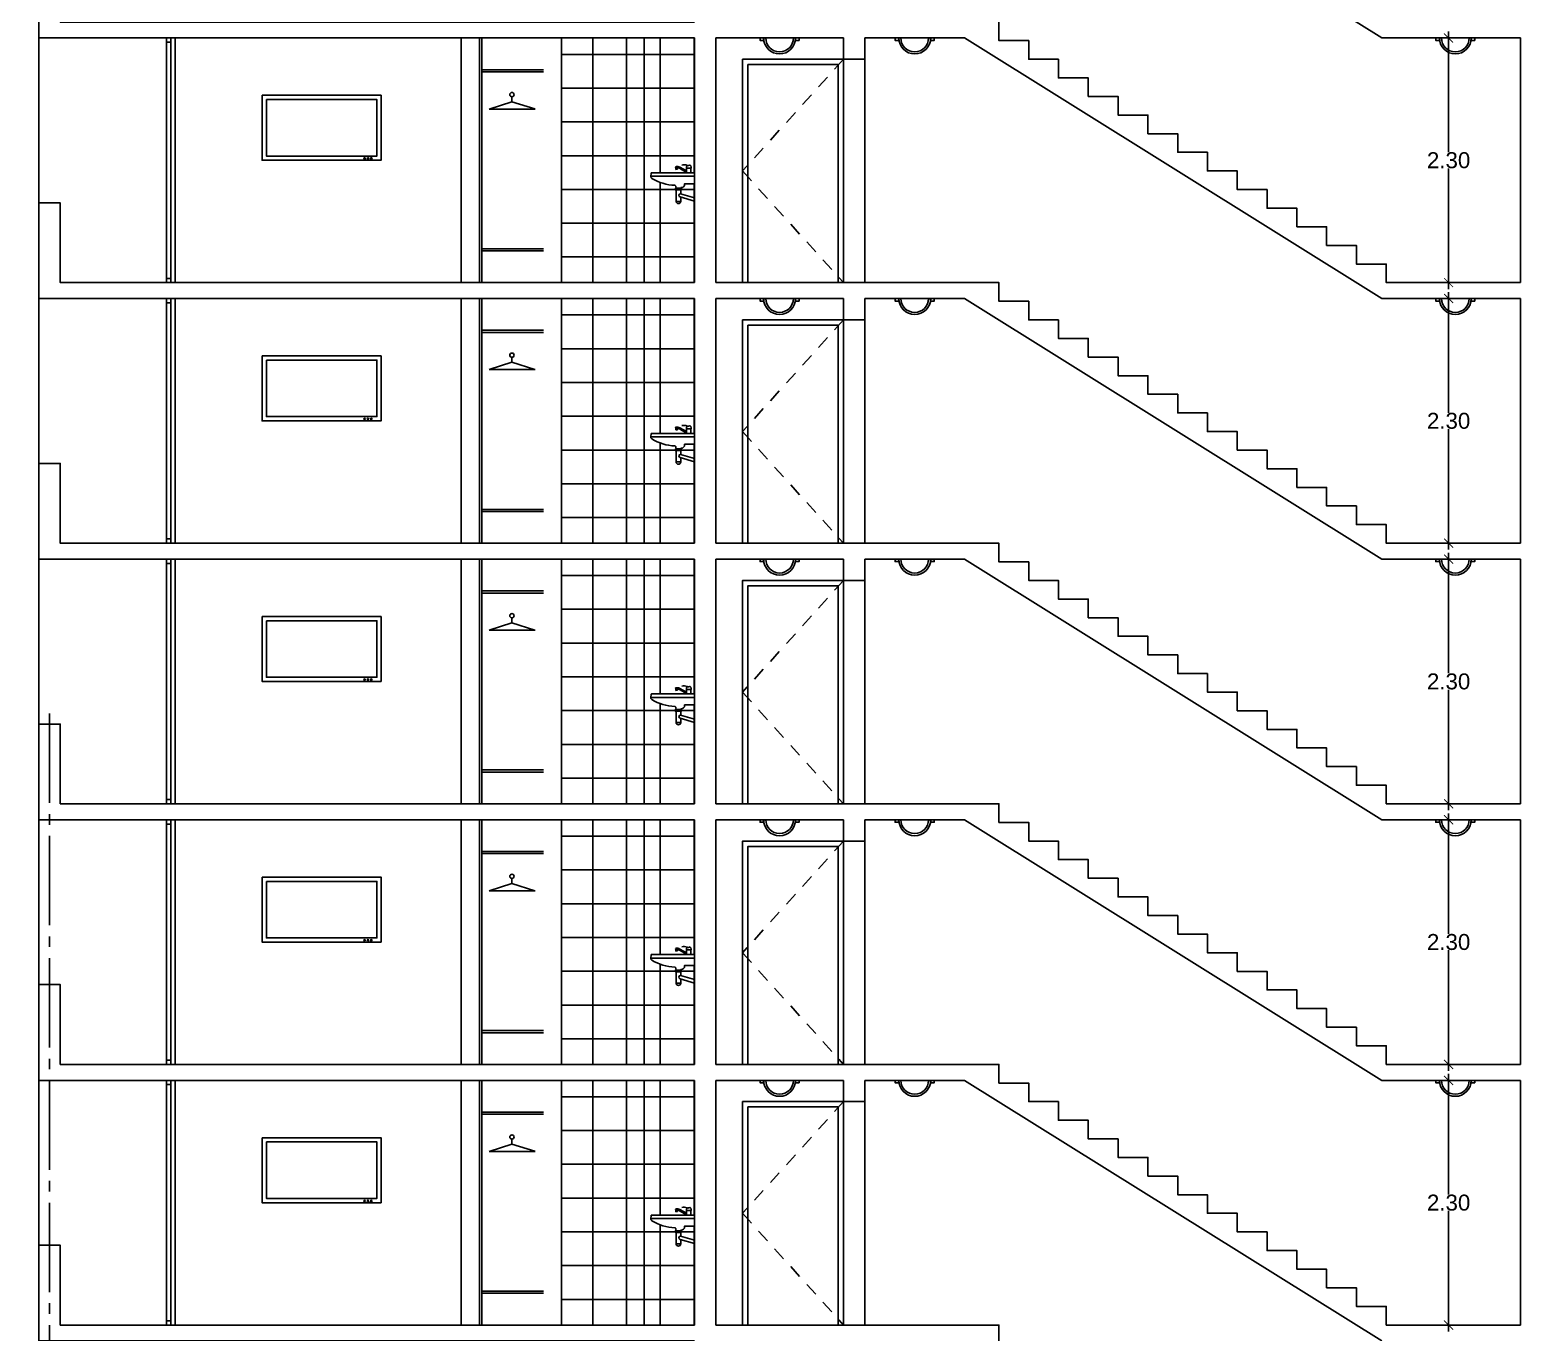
# Model space of a CAD drawing. Header units: millimetres. Extents: x 1217 to 2428, y 234 to 644.
# Drawn here: x 2182.92 to 2197.03, y 411.63 to 423.88 of the extents above; entities that cross this region are included whole.
import ezdxf

# ---------------------------------------------------------------- set-up
doc = ezdxf.new("R2010")
doc.units = ezdxf.units.MM
doc.linetypes.add('ACAD_ISO04W100', pattern=[30, 24, -3, 0, -3])
doc.linetypes.add('HIDDEN2', pattern=[0.1875, 0.125, -0.0625])
doc.layers.get('0').update_dxf_attribs({"lineweight": 5})
for name, color, linetype in [('0.1', 251, 'Continuous'), ('0.2', 2, 'Continuous'), ('EJES', 8, 'Continuous'), ('MURO', 5, 'Continuous')]:
    doc.layers.add(name, color=color, linetype=linetype)
doc.styles.add('INTERARQ', font='arial.ttf')
doc.dimstyles.new('ESCALA_1-50', dxfattribs={"dimtxt": 0.15, "dimasz": 0.06, "dimexe": 0.18, "dimexo": 0.0625, "dimgap": 0, "dimtad": 0, "dimtih": 1, "dimtoh": 1, "dimzin": 0, "dimdsep": 46, "dimtxsty": 'INTERARQ', "dimblk": 'DIMTICK', "dimcen": 0, "dimse1": 1, "dimse2": 1, "dimclrd": 256, "dimclre": 1, "dimclrt": 2, "dimadec": 0, "dimazin": 0, "dimtfac": 4.5, "dimtofl": 0, "dimtmove": 2, "dimatfit": 3, "dimldrblk": 'DIMTICK', "dimfxl": 1, "dimtolj": 1, "dimtzin": 0, "dimarcsym": 0})
pattern_1 = [(0, (-53.02144, 5.49935), (0, 0.3175), []), (90, (-53.02144, 5.49935), (-0.3175, 2e-17), [])]
pattern_2 = [(0, (-53.02144, 3.04935), (0, 0.3175), []), (90, (-53.02144, 3.04935), (-0.3175, 2e-17), [])]
pattern_3 = [(0, (-53.02144, 0.59935), (0, 0.3175), []), (90, (-53.02144, 0.59935), (-0.3175, 2e-17), [])]
pattern_4 = [(0, (-53.02144, -1.85065), (0, 0.3175), []), (90, (-53.02144, -1.85065), (-0.3175, 2e-17), [])]
pattern_5 = [(0, (-53.02144, -4.30065), (0, 0.3175), []), (90, (-53.02144, -4.30065), (-0.3175, 2e-17), [])]

# ---------------------------------------------------------------- blocks, each defined once
blk = doc.blocks.new('DIMTICK')
at = {"color": 1}
for p, q in [((-1, 0), (1, 0)), ((0, 1), (0, -1))]:
    blk.add_line(p, q, dxfattribs=at)
at = {"color": 3, "const_width": 0.141}
blk.add_lwpolyline([(0.71, 0.71), (-0.71, -0.71)], dxfattribs=at)
blk = doc.blocks.new('*D1637')
at = {"layer": '0.1', "lineweight": -2, "ltscale": 3, "transparency": 16777216}
for p, q in [((2196.254, 423.741), (2196.254, 422.728)), ((2196.254, 421.561), (2196.254, 422.574))]:
    blk.add_line(p, q, dxfattribs=at)
at = {"layer": 'DEFPOINTS', "color": 0, "ltscale": 3, "transparency": 16777216}
for p in [(2196.254, 423.801), (2196.667, 423.801, 0), (2196.667, 421.501, 0)]:
    blk.add_point(p, dxfattribs=at)
at = {"layer": '0.1', "lineweight": -2, "ltscale": 3, "transparency": 16777216, "xscale": 0.06, "yscale": 0.06, "zscale": 0.06}
for p, rotation in [((2196.254, 423.801), 90), ((2196.254, 421.501), 270)]:
    blk.add_blockref('DIMTICK', p, dxfattribs=dict(at, rotation=rotation))
at = {"layer": '0.1', "color": 2, "ltscale": 3, "transparency": 16777216, "insert": (2196.254, 422.651), "char_height": 0.15, "attachment_point": 5, "style": 'INTERARQ'}
blk.add_mtext('\\A1;2.30', dxfattribs=at)
blk = doc.blocks.new('*D1638')
at = {"layer": '0.1', "lineweight": -2, "ltscale": 3, "transparency": 16777216}
for p, q in [((2196.254, 421.291), (2196.254, 420.278)), ((2196.254, 419.111), (2196.254, 420.124))]:
    blk.add_line(p, q, dxfattribs=at)
at = {"layer": 'DEFPOINTS', "color": 0, "ltscale": 3, "transparency": 16777216}
for p in [(2196.254, 421.351), (2196.667, 421.351, 0), (2196.667, 419.051, 0)]:
    blk.add_point(p, dxfattribs=at)
at = {"layer": '0.1', "lineweight": -2, "ltscale": 3, "transparency": 16777216, "xscale": 0.06, "yscale": 0.06, "zscale": 0.06}
for p, rotation in [((2196.254, 421.351), 90), ((2196.254, 419.051), 270)]:
    blk.add_blockref('DIMTICK', p, dxfattribs=dict(at, rotation=rotation))
at = {"layer": '0.1', "color": 2, "ltscale": 3, "transparency": 16777216, "insert": (2196.254, 420.201), "char_height": 0.15, "attachment_point": 5, "style": 'INTERARQ'}
blk.add_mtext('\\A1;2.30', dxfattribs=at)
blk = doc.blocks.new('*D1639')
at = {"layer": '0.1', "lineweight": -2, "ltscale": 3, "transparency": 16777216}
for p, q in [((2196.254, 418.841), (2196.254, 417.828)), ((2196.254, 416.661), (2196.254, 417.674))]:
    blk.add_line(p, q, dxfattribs=at)
at = {"layer": 'DEFPOINTS', "color": 0, "ltscale": 3, "transparency": 16777216}
for p in [(2196.254, 418.901), (2196.667, 418.901, 0), (2196.667, 416.601, 0)]:
    blk.add_point(p, dxfattribs=at)
at = {"layer": '0.1', "lineweight": -2, "ltscale": 3, "transparency": 16777216, "xscale": 0.06, "yscale": 0.06, "zscale": 0.06}
for p, rotation in [((2196.254, 418.901), 90), ((2196.254, 416.601), 270)]:
    blk.add_blockref('DIMTICK', p, dxfattribs=dict(at, rotation=rotation))
at = {"layer": '0.1', "color": 2, "ltscale": 3, "transparency": 16777216, "insert": (2196.254, 417.751), "char_height": 0.15, "attachment_point": 5, "style": 'INTERARQ'}
blk.add_mtext('\\A1;2.30', dxfattribs=at)
blk = doc.blocks.new('*D1640')
at = {"layer": '0.1', "lineweight": -2, "ltscale": 3, "transparency": 16777216}
for p, q in [((2196.254, 416.391), (2196.254, 415.378)), ((2196.254, 414.211), (2196.254, 415.224))]:
    blk.add_line(p, q, dxfattribs=at)
at = {"layer": 'DEFPOINTS', "color": 0, "ltscale": 3, "transparency": 16777216}
for p in [(2196.254, 416.451), (2196.667, 416.451, 0), (2196.667, 414.151, 0)]:
    blk.add_point(p, dxfattribs=at)
at = {"layer": '0.1', "lineweight": -2, "ltscale": 3, "transparency": 16777216, "xscale": 0.06, "yscale": 0.06, "zscale": 0.06}
for p, rotation in [((2196.254, 416.451), 90), ((2196.254, 414.151), 270)]:
    blk.add_blockref('DIMTICK', p, dxfattribs=dict(at, rotation=rotation))
at = {"layer": '0.1', "color": 2, "ltscale": 3, "transparency": 16777216, "insert": (2196.254, 415.301), "char_height": 0.15, "attachment_point": 5, "style": 'INTERARQ'}
blk.add_mtext('\\A1;2.30', dxfattribs=at)
blk = doc.blocks.new('*D1641')
at = {"layer": '0.1', "lineweight": -2, "ltscale": 3, "transparency": 16777216}
for p, q in [((2196.254, 413.941), (2196.254, 412.928)), ((2196.254, 411.761), (2196.254, 412.774))]:
    blk.add_line(p, q, dxfattribs=at)
at = {"layer": 'DEFPOINTS', "color": 0, "ltscale": 3, "transparency": 16777216}
for p in [(2196.254, 414.001), (2196.667, 414.001, 0), (2196.667, 411.701, 0)]:
    blk.add_point(p, dxfattribs=at)
at = {"layer": '0.1', "lineweight": -2, "ltscale": 3, "transparency": 16777216, "xscale": 0.06, "yscale": 0.06, "zscale": 0.06}
for p, rotation in [((2196.254, 414.001), 90), ((2196.254, 411.701), 270)]:
    blk.add_blockref('DIMTICK', p, dxfattribs=dict(at, rotation=rotation))
at = {"layer": '0.1', "color": 2, "ltscale": 3, "transparency": 16777216, "insert": (2196.254, 412.851), "char_height": 0.15, "attachment_point": 5, "style": 'INTERARQ'}
blk.add_mtext('\\A1;2.30', dxfattribs=at)
blk = doc.blocks.new('*D1711')
at = {"layer": '0.1', "lineweight": -2, "ltscale": 3, "transparency": 16777216}
for start, end in [(42.2771, 78.6565), (1.3435, 37.7964)]:
    blk.add_arc((2173.785, 387.071), 2.559, start, end, dxfattribs=at)
at = {"layer": 'DEFPOINTS', "color": 0, "ltscale": 3, "transparency": 16777216}
for p in [(2182.84, 438.421, 0), (2176.072, 388.219), (2173.803, 387.171, 0), (2173.989, 387.071, 0), (2183.007, 387.071, 0)]:
    blk.add_point(p, dxfattribs=at)
at = {"layer": '0.1', "lineweight": -2, "ltscale": 3, "transparency": 16777216, "xscale": 0.06, "yscale": 0.06, "zscale": 0.06}
for p, rotation in [((2174.229, 389.591), 169.3282528199433), ((2176.344, 387.071), 270.6717471800563)]:
    blk.add_blockref('DIMTICK', p, dxfattribs=dict(at, rotation=rotation))
at = {"layer": '0.1', "color": 2, "ltscale": 3, "transparency": 16777216, "insert": (2175.745, 388.716), "char_height": 0.15, "attachment_point": 5, "style": 'INTERARQ'}
blk.add_mtext('\\A1;80°', dxfattribs=at)
blk = doc.blocks.new('*D1712')
at = {"layer": '0.1', "lineweight": -2, "ltscale": 3, "transparency": 16777216}
for start, end in [(101.3456, 137.7192), (142.207, 178.6544)]:
    blk.add_arc((2205.617, 387.071), 2.555, start, end, dxfattribs=at)
at = {"layer": 'DEFPOINTS', "color": 0, "ltscale": 3, "transparency": 16777216}
for p in [(2196.562, 438.421, 0), (2204.091, 389.12), (2197.128, 387.071, 0), (2205.387, 387.071, 0), (2205.599, 387.171, 0)]:
    blk.add_point(p, dxfattribs=at)
at = {"layer": '0.1', "lineweight": -2, "ltscale": 3, "transparency": 16777216, "xscale": 0.06, "yscale": 0.06, "zscale": 0.06}
for p, rotation in [((2205.173, 389.587), 10.67281767583628), ((2203.062, 387.071), 269.3271823241639)]:
    blk.add_blockref('DIMTICK', p, dxfattribs=dict(at, rotation=rotation))
at = {"layer": '0.1', "color": 2, "ltscale": 3, "transparency": 16777216, "insert": (2203.66, 388.713), "char_height": 0.15, "attachment_point": 5, "style": 'INTERARQ'}
blk.add_mtext('\\A1;80°', dxfattribs=at)

msp = doc.modelspace()

# ---------------------------------------------------------------- hatches: boundary and pattern name
at = {"layer": '0.1', "ltscale": 3}
h = msp.add_hatch(dxfattribs=at)
h.set_pattern_fill('NET', color=256, scale=0.1)
h.set_pattern_definition(pattern_1)
h.paths.add_polyline_path([(2188.694, 423.801), (2187.918, 423.801), (2187.918, 421.501), (2188.694, 421.501)])
h = msp.add_hatch(dxfattribs=at)
h.set_pattern_fill('NET', color=256, scale=0.1)
h.set_pattern_definition(pattern_2)
h.paths.add_polyline_path([(2188.694, 421.351), (2187.918, 421.351), (2187.918, 419.051), (2188.694, 419.051)])
h = msp.add_hatch(dxfattribs=at)
h.set_pattern_fill('NET', color=256, scale=0.1)
h.set_pattern_definition(pattern_3)
h.paths.add_polyline_path([(2188.694, 418.901), (2187.918, 418.901), (2187.918, 416.601), (2188.694, 416.601)])
h = msp.add_hatch(dxfattribs=at)
h.set_pattern_fill('NET', color=256, scale=0.1)
h.set_pattern_definition(pattern_4)
h.paths.add_polyline_path([(2188.694, 416.451), (2187.918, 416.451), (2187.918, 414.151), (2188.694, 414.151)])
h = msp.add_hatch(dxfattribs=at)
h.set_pattern_fill('NET', color=256, scale=0.1)
h.set_pattern_definition(pattern_5)
h.paths.add_polyline_path([(2188.694, 414.001), (2187.918, 414.001), (2187.918, 411.701), (2188.694, 411.701)])
at = {"layer": '0.2', "ltscale": 3}
h = msp.add_hatch(dxfattribs=at)
h.set_pattern_fill('NET', color=256, scale=0.1)
h.set_pattern_definition(pattern_1)
h.paths.add_polyline_path([(2189.167, 423.801), (2188.694, 423.801), (2188.694, 421.501), (2189.167, 421.501)])
h.paths.add_polyline_path([(2188.988, 422.591, -0.193269), (2189.03, 422.586), (2189.093, 422.551), (2189.093, 422.577, -0.236091), (2189.098, 422.602, 0.330775), (2189.124, 422.608, -0.240245), (2189.135, 422.586), (2189.135, 422.577), (2189.132, 422.577), (2189.093, 422.577), (2189.093, 422.537), (2189.025, 422.576, 0.105165), (2189.006, 422.581), (2189.008, 422.568), (2188.993, 422.566), (2188.991, 422.58)], flags=16)
h.paths.add_polyline_path([(2189.038, 422.265, -1), (2188.995, 422.265), (2188.995, 422.265), (2188.995, 422.265)], flags=16)
edge = h.paths.add_edge_path()
edge.add_line((2189.167, 422.534), (2188.764, 422.534))
edge.add_arc((2188.764, 422.529), 0.00539, 90, 228.0655)
edge.add_line((2188.761, 422.525), (2188.757, 422.506))
edge.add_arc((2188.781, 422.501), 0.0245, 168.321, 238.6625)
edge.add_arc((2189, 422.861), 0.445, 238.6625, 267.7517)
edge.add_arc((2188.982, 422.406), 0.00979, -7.2582, 87.7517, ccw=False)
edge.add_line((2188.991, 422.405), (2188.995, 422.388))
edge.add_line((2188.995, 422.388), (2189.038, 422.388))
edge.add_line((2189.038, 422.388), (2189.04, 422.394))
edge.add_line((2189.04, 422.394), (2189.043, 422.394))
edge.add_arc((2189.043, 422.425), 0.0314, 270.0104, 360.0104)
edge.add_line((2189.075, 422.425), (2189.075, 422.429))
edge.add_line((2189.075, 422.429), (2189.075, 422.431))
edge.add_line((2189.075, 422.431), (2189.167, 422.431))
edge.add_line((2189.167, 422.431), (2189.167, 422.534))
edge = h.paths.add_edge_path()
edge.add_line((2189.038, 422.388), (2189.043, 422.388))
edge.add_line((2189.043, 422.388), (2189.043, 422.372))
edge.add_line((2189.043, 422.372), (2188.988, 422.372))
edge.add_line((2188.988, 422.372), (2188.988, 422.388))
edge.add_line((2188.988, 422.388), (2188.995, 422.388))
edge.add_line((2189.167, 422.298), (2189.036, 422.336))
edge.add_arc((2189.034, 422.321), 0.015, 85.2084, 260.9654)
edge.add_line((2189.032, 422.306), (2189.167, 422.266))
h = msp.add_hatch(dxfattribs=at)
h.set_pattern_fill('NET', color=256, scale=0.1)
h.set_pattern_definition(pattern_2)
h.paths.add_polyline_path([(2189.167, 421.351), (2188.694, 421.351), (2188.694, 419.051), (2189.167, 419.051)])
h.paths.add_polyline_path([(2188.988, 420.141, -0.193269), (2189.03, 420.136), (2189.093, 420.101), (2189.093, 420.127, -0.236091), (2189.098, 420.152, 0.330775), (2189.124, 420.158, -0.240245), (2189.135, 420.136), (2189.135, 420.127), (2189.132, 420.127), (2189.093, 420.127), (2189.093, 420.087), (2189.025, 420.126, 0.105165), (2189.006, 420.131), (2189.008, 420.118), (2188.993, 420.116), (2188.991, 420.13)], flags=16)
h.paths.add_polyline_path([(2189.038, 419.815, -1), (2188.995, 419.815), (2188.995, 419.815), (2188.995, 419.815)], flags=16)
edge = h.paths.add_edge_path()
edge.add_line((2189.167, 420.084), (2188.764, 420.084))
edge.add_arc((2188.764, 420.079), 0.00539, 90, 228.0655)
edge.add_line((2188.761, 420.075), (2188.757, 420.056))
edge.add_arc((2188.781, 420.051), 0.0245, 168.321, 238.6625)
edge.add_arc((2189, 420.411), 0.445, 238.6625, 267.7517)
edge.add_arc((2188.982, 419.956), 0.00979, -7.2582, 87.7517, ccw=False)
edge.add_line((2188.991, 419.955), (2188.995, 419.938))
edge.add_line((2188.995, 419.938), (2189.038, 419.938))
edge.add_line((2189.038, 419.938), (2189.04, 419.944))
edge.add_line((2189.04, 419.944), (2189.043, 419.944))
edge.add_arc((2189.043, 419.975), 0.0314, 270.0104, 360.0104)
edge.add_line((2189.075, 419.975), (2189.075, 419.979))
edge.add_line((2189.075, 419.979), (2189.075, 419.981))
edge.add_line((2189.075, 419.981), (2189.167, 419.981))
edge.add_line((2189.167, 419.981), (2189.167, 420.084))
edge = h.paths.add_edge_path()
edge.add_line((2189.038, 419.938), (2189.043, 419.938))
edge.add_line((2189.043, 419.938), (2189.043, 419.922))
edge.add_line((2189.043, 419.922), (2188.988, 419.922))
edge.add_line((2188.988, 419.922), (2188.988, 419.938))
edge.add_line((2188.988, 419.938), (2188.995, 419.938))
edge.add_line((2189.167, 419.848), (2189.036, 419.886))
edge.add_arc((2189.034, 419.871), 0.015, 85.2084, 260.9654)
edge.add_line((2189.032, 419.856), (2189.167, 419.816))
h = msp.add_hatch(dxfattribs=at)
h.set_pattern_fill('NET', color=256, scale=0.1)
h.set_pattern_definition(pattern_3)
h.paths.add_polyline_path([(2189.167, 418.901), (2188.694, 418.901), (2188.694, 416.601), (2189.167, 416.601)])
h.paths.add_polyline_path([(2188.988, 417.691, -0.193269), (2189.03, 417.686), (2189.093, 417.651), (2189.093, 417.677, -0.236091), (2189.098, 417.702, 0.330775), (2189.124, 417.708, -0.240245), (2189.135, 417.686), (2189.135, 417.677), (2189.132, 417.677), (2189.093, 417.677), (2189.093, 417.637), (2189.025, 417.676, 0.105165), (2189.006, 417.681), (2189.008, 417.668), (2188.993, 417.666), (2188.991, 417.68)], flags=16)
h.paths.add_polyline_path([(2189.038, 417.365, -1), (2188.995, 417.365), (2188.995, 417.365), (2188.995, 417.365)], flags=16)
edge = h.paths.add_edge_path()
edge.add_line((2189.167, 417.634), (2188.764, 417.634))
edge.add_arc((2188.764, 417.629), 0.00539, 90, 228.0655)
edge.add_line((2188.761, 417.625), (2188.757, 417.606))
edge.add_arc((2188.781, 417.601), 0.0245, 168.321, 238.6625)
edge.add_arc((2189, 417.961), 0.445, 238.6625, 267.7517)
edge.add_arc((2188.982, 417.506), 0.00979, -7.2582, 87.7517, ccw=False)
edge.add_line((2188.991, 417.505), (2188.995, 417.488))
edge.add_line((2188.995, 417.488), (2189.038, 417.488))
edge.add_line((2189.038, 417.488), (2189.04, 417.494))
edge.add_line((2189.04, 417.494), (2189.043, 417.494))
edge.add_arc((2189.043, 417.525), 0.0314, 270.0104, 360.0104)
edge.add_line((2189.075, 417.525), (2189.075, 417.529))
edge.add_line((2189.075, 417.529), (2189.075, 417.531))
edge.add_line((2189.075, 417.531), (2189.167, 417.531))
edge.add_line((2189.167, 417.531), (2189.167, 417.634))
edge = h.paths.add_edge_path()
edge.add_line((2189.038, 417.488), (2189.043, 417.488))
edge.add_line((2189.043, 417.488), (2189.043, 417.472))
edge.add_line((2189.043, 417.472), (2188.988, 417.472))
edge.add_line((2188.988, 417.472), (2188.988, 417.488))
edge.add_line((2188.988, 417.488), (2188.995, 417.488))
edge.add_line((2189.167, 417.398), (2189.036, 417.436))
edge.add_arc((2189.034, 417.421), 0.015, 85.2084, 260.9654)
edge.add_line((2189.032, 417.406), (2189.167, 417.366))
h = msp.add_hatch(dxfattribs=at)
h.set_pattern_fill('NET', color=256, scale=0.1)
h.set_pattern_definition(pattern_4)
h.paths.add_polyline_path([(2189.167, 416.451), (2188.694, 416.451), (2188.694, 414.151), (2189.167, 414.151)])
h.paths.add_polyline_path([(2188.988, 415.241, -0.193269), (2189.03, 415.236), (2189.093, 415.201), (2189.093, 415.227, -0.236091), (2189.098, 415.252, 0.330775), (2189.124, 415.258, -0.240245), (2189.135, 415.236), (2189.135, 415.227), (2189.132, 415.227), (2189.093, 415.227), (2189.093, 415.187), (2189.025, 415.226, 0.105165), (2189.006, 415.231), (2189.008, 415.218), (2188.993, 415.216), (2188.991, 415.23)], flags=16)
h.paths.add_polyline_path([(2189.038, 414.915, -1), (2188.995, 414.915), (2188.995, 414.915), (2188.995, 414.915)], flags=16)
edge = h.paths.add_edge_path()
edge.add_line((2189.167, 415.184), (2188.764, 415.184))
edge.add_arc((2188.764, 415.179), 0.00539, 90, 228.0655)
edge.add_line((2188.761, 415.175), (2188.757, 415.156))
edge.add_arc((2188.781, 415.151), 0.0245, 168.321, 238.6625)
edge.add_arc((2189, 415.511), 0.445, 238.6625, 267.7517)
edge.add_arc((2188.982, 415.056), 0.00979, -7.2582, 87.7517, ccw=False)
edge.add_line((2188.991, 415.055), (2188.995, 415.038))
edge.add_line((2188.995, 415.038), (2189.038, 415.038))
edge.add_line((2189.038, 415.038), (2189.04, 415.044))
edge.add_line((2189.04, 415.044), (2189.043, 415.044))
edge.add_arc((2189.043, 415.075), 0.0314, 270.0104, 360.0104)
edge.add_line((2189.075, 415.075), (2189.075, 415.079))
edge.add_line((2189.075, 415.079), (2189.075, 415.081))
edge.add_line((2189.075, 415.081), (2189.167, 415.081))
edge.add_line((2189.167, 415.081), (2189.167, 415.184))
edge = h.paths.add_edge_path()
edge.add_line((2189.038, 415.038), (2189.043, 415.038))
edge.add_line((2189.043, 415.038), (2189.043, 415.022))
edge.add_line((2189.043, 415.022), (2188.988, 415.022))
edge.add_line((2188.988, 415.022), (2188.988, 415.038))
edge.add_line((2188.988, 415.038), (2188.995, 415.038))
edge.add_line((2189.167, 414.948), (2189.036, 414.986))
edge.add_arc((2189.034, 414.971), 0.015, 85.2084, 260.9654)
edge.add_line((2189.032, 414.956), (2189.167, 414.916))
h = msp.add_hatch(dxfattribs=at)
h.set_pattern_fill('NET', color=256, scale=0.1)
h.set_pattern_definition(pattern_5)
h.paths.add_polyline_path([(2189.167, 414.001), (2188.694, 414.001), (2188.694, 411.701), (2189.167, 411.701)])
h.paths.add_polyline_path([(2188.988, 412.791, -0.193269), (2189.03, 412.786), (2189.093, 412.751), (2189.093, 412.777, -0.236091), (2189.098, 412.802, 0.330775), (2189.124, 412.808, -0.240245), (2189.135, 412.786), (2189.135, 412.777), (2189.132, 412.777), (2189.093, 412.777), (2189.093, 412.737), (2189.025, 412.776, 0.105165), (2189.006, 412.781), (2189.008, 412.768), (2188.993, 412.766), (2188.991, 412.78)], flags=16)
h.paths.add_polyline_path([(2189.038, 412.465, -1), (2188.995, 412.465), (2188.995, 412.465), (2188.995, 412.465)], flags=16)
edge = h.paths.add_edge_path()
edge.add_line((2189.167, 412.734), (2188.764, 412.734))
edge.add_arc((2188.764, 412.729), 0.00539, 90, 228.0655)
edge.add_line((2188.761, 412.725), (2188.757, 412.706))
edge.add_arc((2188.781, 412.701), 0.0245, 168.321, 238.6625)
edge.add_arc((2189, 413.061), 0.445, 238.6625, 267.7517)
edge.add_arc((2188.982, 412.606), 0.00979, -7.2582, 87.7517, ccw=False)
edge.add_line((2188.991, 412.605), (2188.995, 412.588))
edge.add_line((2188.995, 412.588), (2189.038, 412.588))
edge.add_line((2189.038, 412.588), (2189.04, 412.594))
edge.add_line((2189.04, 412.594), (2189.043, 412.594))
edge.add_arc((2189.043, 412.625), 0.0314, 270.0104, 360.0104)
edge.add_line((2189.075, 412.625), (2189.075, 412.629))
edge.add_line((2189.075, 412.629), (2189.075, 412.631))
edge.add_line((2189.075, 412.631), (2189.167, 412.631))
edge.add_line((2189.167, 412.631), (2189.167, 412.734))
edge = h.paths.add_edge_path()
edge.add_line((2189.038, 412.588), (2189.043, 412.588))
edge.add_line((2189.043, 412.588), (2189.043, 412.572))
edge.add_line((2189.043, 412.572), (2188.988, 412.572))
edge.add_line((2188.988, 412.572), (2188.988, 412.588))
edge.add_line((2188.988, 412.588), (2188.995, 412.588))
edge.add_line((2189.167, 412.498), (2189.036, 412.536))
edge.add_arc((2189.034, 412.521), 0.015, 85.2084, 260.9654)
edge.add_line((2189.032, 412.506), (2189.167, 412.466))

# ---------------------------------------------------------------- linework, layer by layer
at = {"layer": '0.1'}
for p, q in [((2187.452, 423.202, 0), (2187.452, 423.249, 0)), ((2187.67, 423.133, 0), (2187.238, 423.133, 0)), ((2187.452, 420.752, 0), (2187.452, 420.799, 0)), ((2187.67, 420.683, 0), (2187.238, 420.683, 0)), ((2187.452, 418.302, 0), (2187.452, 418.349, 0)), ((2187.67, 418.233, 0), (2187.238, 418.233, 0)), ((2187.452, 415.852, 0), (2187.452, 415.899, 0)), ((2187.67, 415.783, 0), (2187.238, 415.783, 0)), ((2187.452, 413.402, 0), (2187.452, 413.449, 0)), ((2187.67, 413.333, 0), (2187.238, 413.333, 0))]:
    msp.add_line(p, q, dxfattribs=at)
at = {"layer": '0.1', "ltscale": 3, "elevation": 0}
for points in [[(2183.007, 434.501), (2183.007, 382.151)], [(2184.207, 423.801), (2184.207, 421.501)], [(2184.247, 423.801), (2184.247, 421.501)], [(2184.287, 423.801), (2184.287, 421.501)], [(2187.148, 423.801), (2187.148, 421.501)], [(2187.168, 423.801), (2187.168, 421.501)], [(2189.619, 421.501), (2189.619, 423.601), (2190.568, 423.601), (2190.568, 421.501)], [(2190.768, 423.601), (2190.768, 421.501)], [(2189.669, 421.501), (2189.669, 423.551), (2190.518, 423.551), (2190.518, 421.501)], [(2184.207, 421.351), (2184.207, 419.051)], [(2184.247, 421.351), (2184.247, 419.051)], [(2184.287, 421.351), (2184.287, 419.051)], [(2187.148, 421.351), (2187.148, 419.051)], [(2187.168, 421.351), (2187.168, 419.051)], [(2189.619, 419.051), (2189.619, 421.151), (2190.568, 421.151), (2190.568, 419.051)], [(2189.669, 419.051), (2189.669, 421.101), (2190.518, 421.101), (2190.518, 419.051)], [(2190.768, 421.151), (2190.768, 419.051)], [(2184.207, 418.901), (2184.207, 416.601)], [(2184.247, 418.901), (2184.247, 416.601)], [(2184.287, 418.901), (2184.287, 416.601)], [(2187.148, 418.901), (2187.148, 416.601)], [(2187.168, 418.901), (2187.168, 416.601)], [(2189.619, 416.601), (2189.619, 418.701), (2190.568, 418.701), (2190.568, 416.601)], [(2189.669, 416.601), (2189.669, 418.651), (2190.518, 418.651), (2190.518, 416.601)], [(2190.768, 418.701), (2190.768, 416.601)], [(2184.207, 416.451), (2184.207, 414.151)], [(2184.247, 416.451), (2184.247, 414.151)], [(2184.287, 416.451), (2184.287, 414.151)], [(2187.148, 416.451), (2187.148, 414.151)], [(2187.168, 416.451), (2187.168, 414.151)], [(2189.619, 414.151), (2189.619, 416.251), (2190.568, 416.251), (2190.568, 414.151)], [(2190.768, 416.251), (2190.768, 414.151)], [(2189.669, 414.151), (2189.669, 416.201), (2190.518, 416.201), (2190.518, 414.151)], [(2184.207, 414.001), (2184.207, 411.701)], [(2184.247, 414.001), (2184.247, 411.701)], [(2184.287, 414.001), (2184.287, 411.701)], [(2187.148, 414.001), (2187.148, 411.701)], [(2187.168, 414.001), (2187.168, 411.701)], [(2189.619, 411.701), (2189.619, 413.801), (2190.568, 413.801), (2190.568, 411.701)], [(2189.669, 411.701), (2189.669, 413.751), (2190.518, 413.751), (2190.518, 411.701)], [(2190.768, 413.801), (2190.768, 411.701)]]:
    msp.add_lwpolyline(points, dxfattribs=at)
at = {"layer": '0.1', "linetype": 'ByBlock', "elevation": 0}
for points in [[(2189.818, 423.801), (2189.784, 423.801), (2189.784, 423.778), (2189.818, 423.778)], [(2190.151, 423.801), (2190.117, 423.801), (2190.117, 423.778), (2190.151, 423.778)], [(2191.087, 423.801), (2191.053, 423.801), (2191.053, 423.778), (2191.087, 423.778)], [(2191.42, 423.801), (2191.386, 423.801), (2191.386, 423.778), (2191.42, 423.778)], [(2196.167, 423.801), (2196.133, 423.801), (2196.133, 423.778), (2196.167, 423.778)], [(2196.5, 423.801), (2196.466, 423.801), (2196.466, 423.778), (2196.5, 423.778)], [(2189.818, 421.351), (2189.784, 421.351), (2189.784, 421.328), (2189.818, 421.328)], [(2190.151, 421.351), (2190.117, 421.351), (2190.117, 421.328), (2190.151, 421.328)], [(2191.087, 421.351), (2191.053, 421.351), (2191.053, 421.328), (2191.087, 421.328)], [(2191.42, 421.351), (2191.386, 421.351), (2191.386, 421.328), (2191.42, 421.328)], [(2196.167, 421.351), (2196.133, 421.351), (2196.133, 421.328), (2196.167, 421.328)], [(2196.5, 421.351), (2196.466, 421.351), (2196.466, 421.328), (2196.5, 421.328)], [(2189.818, 418.901), (2189.784, 418.901), (2189.784, 418.878), (2189.818, 418.878)], [(2190.151, 418.901), (2190.117, 418.901), (2190.117, 418.878), (2190.151, 418.878)], [(2191.087, 418.901), (2191.053, 418.901), (2191.053, 418.878), (2191.087, 418.878)], [(2191.42, 418.901), (2191.386, 418.901), (2191.386, 418.878), (2191.42, 418.878)], [(2196.167, 418.901), (2196.133, 418.901), (2196.133, 418.878), (2196.167, 418.878)], [(2196.5, 418.901), (2196.466, 418.901), (2196.466, 418.878), (2196.5, 418.878)], [(2189.818, 416.451), (2189.784, 416.451), (2189.784, 416.428), (2189.818, 416.428)], [(2190.151, 416.451), (2190.117, 416.451), (2190.117, 416.428), (2190.151, 416.428)], [(2191.087, 416.451), (2191.053, 416.451), (2191.053, 416.428), (2191.087, 416.428)], [(2191.42, 416.451), (2191.386, 416.451), (2191.386, 416.428), (2191.42, 416.428)], [(2196.167, 416.451), (2196.133, 416.451), (2196.133, 416.428), (2196.167, 416.428)], [(2196.5, 416.451), (2196.466, 416.451), (2196.466, 416.428), (2196.5, 416.428)], [(2189.818, 414.001), (2189.784, 414.001), (2189.784, 413.978), (2189.818, 413.978)], [(2190.151, 414.001), (2190.117, 414.001), (2190.117, 413.978), (2190.151, 413.978)], [(2191.087, 414.001), (2191.053, 414.001), (2191.053, 413.978), (2191.087, 413.978)], [(2191.42, 414.001), (2191.386, 414.001), (2191.386, 413.978), (2191.42, 413.978)], [(2196.167, 414.001), (2196.133, 414.001), (2196.133, 413.978), (2196.167, 413.978)], [(2196.5, 414.001), (2196.466, 414.001), (2196.466, 413.978), (2196.5, 413.978)]]:
    msp.add_lwpolyline(points, close=True, dxfattribs=at)
at = {"layer": '0.1', "linetype": 'HIDDEN2', "elevation": 0}
for points in [[(2195.991, 423.801), (2196.928, 423.801)], [(2190.568, 423.601), (2189.619, 422.551), (2190.568, 421.501)], [(2195.991, 421.351), (2196.928, 421.351)], [(2190.568, 421.151), (2189.619, 420.101), (2190.568, 419.051)], [(2195.991, 418.901), (2196.928, 418.901)], [(2190.568, 418.701), (2189.619, 417.651), (2190.568, 416.601)], [(2195.991, 416.451), (2196.928, 416.451)], [(2190.568, 416.251), (2189.619, 415.201), (2190.568, 414.151)], [(2195.991, 414.001), (2196.928, 414.001)], [(2190.568, 413.801), (2189.619, 412.751), (2190.568, 411.701)]]:
    msp.add_lwpolyline(points, dxfattribs=at)
at = {"layer": '0.1', "elevation": 0}
for points in [[(2187.168, 423.503), (2187.748, 423.503)], [(2187.168, 423.483), (2187.748, 423.483)], [(2187.238, 423.133), (2187.452, 423.202)], [(2187.452, 423.202), (2187.666, 423.134)], [(2187.168, 421.819), (2187.748, 421.819)], [(2187.168, 421.799), (2187.748, 421.799)], [(2187.168, 421.053), (2187.748, 421.053)], [(2187.168, 421.033), (2187.748, 421.033)], [(2187.238, 420.683), (2187.452, 420.752)], [(2187.452, 420.752), (2187.666, 420.684)], [(2187.168, 419.369), (2187.748, 419.369)], [(2187.168, 419.349), (2187.748, 419.349)], [(2187.168, 418.603), (2187.748, 418.603)], [(2187.168, 418.583), (2187.748, 418.583)], [(2187.238, 418.233), (2187.452, 418.302)], [(2187.452, 418.302), (2187.666, 418.234)], [(2187.168, 416.919), (2187.748, 416.919)], [(2187.168, 416.899), (2187.748, 416.899)], [(2187.168, 416.153), (2187.748, 416.153)], [(2187.168, 416.133), (2187.748, 416.133)], [(2187.238, 415.783), (2187.452, 415.852)], [(2187.452, 415.852), (2187.666, 415.784)], [(2187.168, 414.469), (2187.748, 414.469)], [(2187.168, 414.449), (2187.748, 414.449)], [(2187.168, 413.703), (2187.748, 413.703)], [(2187.168, 413.683), (2187.748, 413.683)], [(2187.238, 413.333), (2187.452, 413.402)], [(2187.452, 413.402), (2187.666, 413.334)], [(2187.168, 412.019), (2187.748, 412.019)], [(2187.168, 411.999), (2187.748, 411.999)]]:
    msp.add_lwpolyline(points, dxfattribs=at)
for points in [[(2185.104, 423.262), (2186.223, 423.262), (2186.223, 422.651), (2185.104, 422.651)], [(2185.144, 423.222), (2186.183, 423.222), (2186.183, 422.691), (2185.144, 422.691)], [(2185.104, 420.812), (2186.223, 420.812), (2186.223, 420.201), (2185.104, 420.201)], [(2185.144, 420.772), (2186.183, 420.772), (2186.183, 420.241), (2185.144, 420.241)], [(2185.104, 418.362), (2186.223, 418.362), (2186.223, 417.751), (2185.104, 417.751)], [(2185.144, 418.322), (2186.183, 418.322), (2186.183, 417.791), (2185.144, 417.791)], [(2185.104, 415.912), (2186.223, 415.912), (2186.223, 415.301), (2185.104, 415.301)], [(2185.144, 415.872), (2186.183, 415.872), (2186.183, 415.341), (2185.144, 415.341)], [(2185.104, 413.462), (2186.223, 413.462), (2186.223, 412.851), (2185.104, 412.851)], [(2185.144, 413.422), (2186.183, 413.422), (2186.183, 412.891), (2185.144, 412.891)]]:
    msp.add_lwpolyline(points, close=True, dxfattribs=at)
at = {"layer": '0.1'}
for centre in [(2187.452, 423.269, 0), (2187.452, 420.819, 0), (2187.452, 418.369, 0), (2187.452, 415.919, 0), (2187.452, 413.469, 0)]:
    msp.add_circle(centre, 0.02, dxfattribs=at)
at = {"layer": '0.1', "ltscale": 3}
for centre in [(2186.067, 422.668, 0), (2186.1, 422.668, 0), (2186.13, 422.668, 0), (2186.067, 420.218, 0), (2186.1, 420.218, 0), (2186.13, 420.218, 0), (2186.067, 417.768, 0), (2186.1, 417.768, 0), (2186.13, 417.768, 0), (2186.067, 415.318, 0), (2186.1, 415.318, 0), (2186.13, 415.318, 0), (2186.067, 412.868, 0), (2186.1, 412.868, 0), (2186.13, 412.868, 0)]:
    msp.add_circle(centre, 0.00716, dxfattribs=at)
at = {"layer": '0.1', "linetype": 'ByBlock'}
for centre, radius in [((2189.967, 423.801, 0), 0.15), ((2189.967, 423.801, 0), 0.13), ((2191.237, 423.801, 0), 0.15), ((2191.237, 423.801, 0), 0.13), ((2196.317, 423.801, 0), 0.15), ((2196.317, 423.801, 0), 0.13), ((2189.967, 421.351, 0), 0.15), ((2189.967, 421.351, 0), 0.13), ((2191.237, 421.351, 0), 0.15), ((2191.237, 421.351, 0), 0.13), ((2196.317, 421.351, 0), 0.15), ((2196.317, 421.351, 0), 0.13), ((2189.967, 418.901, 0), 0.15), ((2189.967, 418.901, 0), 0.13), ((2191.237, 418.901, 0), 0.15), ((2191.237, 418.901, 0), 0.13), ((2196.317, 418.901, 0), 0.15), ((2196.317, 418.901, 0), 0.13), ((2189.967, 416.451, 0), 0.15), ((2189.967, 416.451, 0), 0.13), ((2191.237, 416.451, 0), 0.15), ((2191.237, 416.451, 0), 0.13), ((2196.317, 416.451, 0), 0.15), ((2196.317, 416.451, 0), 0.13), ((2189.967, 414.001, 0), 0.15), ((2189.967, 414.001, 0), 0.13), ((2191.237, 414.001, 0), 0.15), ((2191.237, 414.001, 0), 0.13), ((2196.317, 414.001, 0), 0.15), ((2196.317, 414.001, 0), 0.13)]:
    msp.add_arc(centre, radius, 180, 0, dxfattribs=at)
at = {"layer": '0.2'}
for p, q in [((2188.988, 422.591, 0), (2188.991, 422.58, 0)), ((2188.991, 422.58, 0), (2188.993, 422.566, 0)), ((2189.008, 422.568, 0), (2189.006, 422.581, 0)), ((2189.166, 422.501, 0), (2188.756, 422.501, 0)), ((2188.993, 422.566, 0), (2189.008, 422.568, 0)), ((2189.038, 422.265, 0), (2188.995, 422.265, 0)), ((2188.995, 422.265, 0), (2188.995, 422.265, 0)), ((2189.166, 420.051, 0), (2188.756, 420.051, 0)), ((2188.988, 420.141, 0), (2188.991, 420.13, 0)), ((2188.991, 420.13, 0), (2188.993, 420.116, 0)), ((2188.993, 420.116, 0), (2189.008, 420.118, 0)), ((2189.008, 420.118, 0), (2189.006, 420.131, 0)), ((2189.038, 419.815, 0), (2188.995, 419.815, 0)), ((2188.995, 419.815, 0), (2188.995, 419.815, 0)), ((2188.988, 417.691, 0), (2188.991, 417.68, 0)), ((2188.991, 417.68, 0), (2188.993, 417.666, 0)), ((2188.993, 417.666, 0), (2189.008, 417.668, 0)), ((2189.008, 417.668, 0), (2189.006, 417.681, 0)), ((2189.166, 417.601, 0), (2188.756, 417.601, 0)), ((2189.038, 417.365, 0), (2188.995, 417.365, 0)), ((2188.995, 417.365, 0), (2188.995, 417.365, 0)), ((2189.166, 415.151, 0), (2188.756, 415.151, 0)), ((2188.988, 415.241, 0), (2188.991, 415.23, 0)), ((2188.991, 415.23, 0), (2188.993, 415.216, 0)), ((2188.993, 415.216, 0), (2189.008, 415.218, 0)), ((2189.008, 415.218, 0), (2189.006, 415.231, 0)), ((2189.038, 414.915, 0), (2188.995, 414.915, 0)), ((2188.995, 414.915, 0), (2188.995, 414.915, 0)), ((2188.988, 412.791, 0), (2188.991, 412.78, 0)), ((2188.991, 412.78, 0), (2188.993, 412.766, 0)), ((2188.993, 412.766, 0), (2189.008, 412.768, 0)), ((2189.008, 412.768, 0), (2189.006, 412.781, 0)), ((2189.166, 412.701, 0), (2188.756, 412.701, 0)), ((2189.038, 412.465, 0), (2188.995, 412.465, 0)), ((2188.995, 412.465, 0), (2188.995, 412.465, 0))]:
    msp.add_line(p, q, dxfattribs=at)
at = {"layer": '0.2', "elevation": 0}
for points in [[(2184.247, 423.801), (2184.207, 423.801), (2184.207, 423.761), (2184.247, 423.761), (2184.247, 423.801)], [(2189.132, 422.534), (2189.132, 422.577), (2189.093, 422.577), (2189.093, 422.534)], [(2189.038, 422.388), (2189.043, 422.388), (2189.043, 422.372), (2188.988, 422.372), (2188.988, 422.388), (2188.995, 422.388)], [(2189.038, 422.372), (2189.038, 422.336)], [(2184.247, 421.501), (2184.207, 421.501), (2184.207, 421.541), (2184.247, 421.541), (2184.247, 421.501)], [(2184.247, 421.351), (2184.207, 421.351), (2184.207, 421.311), (2184.247, 421.311), (2184.247, 421.351)], [(2189.132, 420.084), (2189.132, 420.127), (2189.093, 420.127), (2189.093, 420.084)], [(2189.038, 419.938), (2189.043, 419.938), (2189.043, 419.922), (2188.988, 419.922), (2188.988, 419.938), (2188.995, 419.938)], [(2189.038, 419.922), (2189.038, 419.886)], [(2184.247, 419.051), (2184.207, 419.051), (2184.207, 419.091), (2184.247, 419.091), (2184.247, 419.051)], [(2184.247, 418.901), (2184.207, 418.901), (2184.207, 418.861), (2184.247, 418.861), (2184.247, 418.901)], [(2189.132, 417.634), (2189.132, 417.677), (2189.093, 417.677), (2189.093, 417.634)], [(2189.038, 417.488), (2189.043, 417.488), (2189.043, 417.472), (2188.988, 417.472), (2188.988, 417.488), (2188.995, 417.488)], [(2189.038, 417.472), (2189.038, 417.436)], [(2184.247, 416.601), (2184.207, 416.601), (2184.207, 416.641), (2184.247, 416.641), (2184.247, 416.601)], [(2184.247, 416.451), (2184.207, 416.451), (2184.207, 416.411), (2184.247, 416.411), (2184.247, 416.451)], [(2189.132, 415.184), (2189.132, 415.227), (2189.093, 415.227), (2189.093, 415.184)], [(2189.038, 415.038), (2189.043, 415.038), (2189.043, 415.022), (2188.988, 415.022), (2188.988, 415.038), (2188.995, 415.038)], [(2189.038, 415.022), (2189.038, 414.986)], [(2184.247, 414.151), (2184.207, 414.151), (2184.207, 414.191), (2184.247, 414.191), (2184.247, 414.151)], [(2184.247, 414.001), (2184.207, 414.001), (2184.207, 413.961), (2184.247, 413.961), (2184.247, 414.001)], [(2189.132, 412.734), (2189.132, 412.777), (2189.093, 412.777), (2189.093, 412.734)], [(2189.038, 412.588), (2189.043, 412.588), (2189.043, 412.572), (2188.988, 412.572), (2188.988, 412.588), (2188.995, 412.588)], [(2189.038, 412.572), (2189.038, 412.536)], [(2184.247, 411.701), (2184.207, 411.701), (2184.207, 411.741), (2184.247, 411.741), (2184.247, 411.701)]]:
    msp.add_lwpolyline(points, dxfattribs=at)
at = {"layer": '0.2', "ltscale": 3, "elevation": 0}
for points in [[(2186.976, 423.801), (2186.976, 421.501)], [(2187.918, 423.801), (2187.918, 421.501)], [(2188.694, 423.801), (2188.694, 421.501)], [(2186.976, 421.351), (2186.976, 419.051)], [(2187.918, 421.351), (2187.918, 419.051)], [(2188.694, 421.351), (2188.694, 419.051)], [(2186.976, 418.901), (2186.976, 416.601)], [(2187.918, 418.901), (2187.918, 416.601)], [(2188.694, 418.901), (2188.694, 416.601)], [(2186.976, 416.451), (2186.976, 414.151)], [(2187.918, 416.451), (2187.918, 414.151)], [(2188.694, 416.451), (2188.694, 414.151)], [(2186.976, 414.001), (2186.976, 411.701)], [(2187.918, 414.001), (2187.918, 411.701)], [(2188.694, 414.001), (2188.694, 411.701)]]:
    msp.add_lwpolyline(points, dxfattribs=at)
at = {"layer": '0.2', "elevation": 0}
for points in [[(2189.093, 422.551), (2189.03, 422.586, 0.193269), (2188.988, 422.591)], [(2189.093, 422.537), (2189.025, 422.576, 0.193269), (2188.991, 422.58, 0.193269)], [(2189.132, 422.577), (2189.135, 422.577), (2189.135, 422.586, 0.240245), (2189.124, 422.608, 0.5249)], [(2189.038, 422.304), (2189.038, 422.265, -1), (2188.995, 422.265), (2188.995, 422.372)], [(2189.167, 422.298), (2189.036, 422.336, 0.963642), (2189.032, 422.306), (2189.167, 422.266)], [(2189.093, 420.101), (2189.03, 420.136, 0.193269), (2188.988, 420.141)], [(2189.093, 420.087), (2189.025, 420.126, 0.193269), (2188.991, 420.13, 0.193269)], [(2189.132, 420.127), (2189.135, 420.127), (2189.135, 420.136, 0.240245), (2189.124, 420.158, 0.5249)], [(2189.038, 419.854), (2189.038, 419.815, -1), (2188.995, 419.815), (2188.995, 419.922)], [(2189.167, 419.848), (2189.036, 419.886, 0.963642), (2189.032, 419.856), (2189.167, 419.816)], [(2189.093, 417.651), (2189.03, 417.686, 0.193269), (2188.988, 417.691)], [(2189.093, 417.637), (2189.025, 417.676, 0.193269), (2188.991, 417.68, 0.193269)], [(2189.132, 417.677), (2189.135, 417.677), (2189.135, 417.686, 0.240245), (2189.124, 417.708, 0.5249)], [(2189.038, 417.404), (2189.038, 417.365, -1), (2188.995, 417.365), (2188.995, 417.472)], [(2189.167, 417.398), (2189.036, 417.436, 0.963642), (2189.032, 417.406), (2189.167, 417.366)], [(2189.093, 415.201), (2189.03, 415.236, 0.193269), (2188.988, 415.241)], [(2189.132, 415.227), (2189.135, 415.227), (2189.135, 415.236, 0.240245), (2189.124, 415.258, 0.5249)], [(2189.093, 415.187), (2189.025, 415.226, 0.193269), (2188.991, 415.23, 0.193269)], [(2189.038, 414.954), (2189.038, 414.915, -1), (2188.995, 414.915), (2188.995, 415.022)], [(2189.167, 414.948), (2189.036, 414.986, 0.963642), (2189.032, 414.956), (2189.167, 414.916)], [(2189.093, 412.751), (2189.03, 412.786, 0.193269), (2188.988, 412.791)], [(2189.093, 412.737), (2189.025, 412.776, 0.193269), (2188.991, 412.78, 0.193269)], [(2189.132, 412.777), (2189.135, 412.777), (2189.135, 412.786, 0.240245), (2189.124, 412.808, 0.5249)], [(2189.038, 412.504), (2189.038, 412.465, -1), (2188.995, 412.465), (2188.995, 412.572)], [(2189.167, 412.498), (2189.036, 412.536, 0.963642), (2189.032, 412.506), (2189.167, 412.466)]]:
    msp.add_lwpolyline(points, format="xyb", dxfattribs=at)
for points in [[(2189.167, 422.534), (2188.764, 422.534, 0.687702), (2188.761, 422.525), (2188.757, 422.506, 0.316938), (2188.768, 422.481, 0.127611), (2188.982, 422.416, -0.440062), (2188.991, 422.405), (2188.995, 422.388), (2189.038, 422.388), (2189.04, 422.394), (2189.043, 422.394, 0.414214), (2189.075, 422.425), (2189.075, 422.429), (2189.075, 422.431), (2189.167, 422.431)], [(2189.167, 420.084), (2188.764, 420.084, 0.687702), (2188.761, 420.075), (2188.757, 420.056, 0.316938), (2188.768, 420.031, 0.127611), (2188.982, 419.966, -0.440062), (2188.991, 419.955), (2188.995, 419.938), (2189.038, 419.938), (2189.04, 419.944), (2189.043, 419.944, 0.414214), (2189.075, 419.975), (2189.075, 419.979), (2189.075, 419.981), (2189.167, 419.981)], [(2189.167, 417.634), (2188.764, 417.634, 0.687702), (2188.761, 417.625), (2188.757, 417.606, 0.316938), (2188.768, 417.581, 0.127611), (2188.982, 417.516, -0.440062), (2188.991, 417.505), (2188.995, 417.488), (2189.038, 417.488), (2189.04, 417.494), (2189.043, 417.494, 0.414214), (2189.075, 417.525), (2189.075, 417.529), (2189.075, 417.531), (2189.167, 417.531)], [(2189.167, 415.184), (2188.764, 415.184, 0.687702), (2188.761, 415.175), (2188.757, 415.156, 0.316938), (2188.768, 415.131, 0.127611), (2188.982, 415.066, -0.440062), (2188.991, 415.055), (2188.995, 415.038), (2189.038, 415.038), (2189.04, 415.044), (2189.043, 415.044, 0.414214), (2189.075, 415.075), (2189.075, 415.079), (2189.075, 415.081), (2189.167, 415.081)], [(2189.167, 412.734), (2188.764, 412.734, 0.687702), (2188.761, 412.725), (2188.757, 412.706, 0.316938), (2188.768, 412.681, 0.127611), (2188.982, 412.616, -0.440062), (2188.991, 412.605), (2188.995, 412.588), (2189.038, 412.588), (2189.04, 412.594), (2189.043, 412.594, 0.414214), (2189.075, 412.625), (2189.075, 412.629), (2189.075, 412.631), (2189.167, 412.631)]]:
    msp.add_lwpolyline(points, format="xyb", close=True, dxfattribs=at)
at = {"layer": '0.2'}
for centre, radius, start, end in [((2189.068, 422.537, 0), 0.0723, 65.4351, 105.8255), ((2189.122, 422.584, 0), 0.0296, 141.4147, 194.5448), ((2189.108, 422.623, 0), 0.0222, 245.4351, 318.6468), ((2189.068, 420.087, 0), 0.0723, 65.4351, 105.8255), ((2189.122, 420.134, 0), 0.0296, 141.4147, 194.5448), ((2189.108, 420.173, 0), 0.0222, 245.4351, 318.6468), ((2189.068, 417.637, 0), 0.0723, 65.4351, 105.8255), ((2189.122, 417.684, 0), 0.0296, 141.4147, 194.5448), ((2189.108, 417.723, 0), 0.0222, 245.4351, 318.6468), ((2189.068, 415.187, 0), 0.0723, 65.4351, 105.8255), ((2189.122, 415.234, 0), 0.0296, 141.4147, 194.5448), ((2189.108, 415.273, 0), 0.0222, 245.4351, 318.6468), ((2189.068, 412.737, 0), 0.0723, 65.4351, 105.8255), ((2189.122, 412.784, 0), 0.0296, 141.4147, 194.5448), ((2189.108, 412.823, 0), 0.0222, 245.4351, 318.6468)]:
    msp.add_arc(centre, radius, start, end, dxfattribs=at)
at = {"layer": 'EJES', "linetype": 'ACAD_ISO04W100', "ltscale": 0.035, "elevation": 0}
msp.add_lwpolyline([(2183.107, 417.45), (2183.107, 379.167)], dxfattribs=at)
at = {"layer": 'MURO', "ltscale": 3}
for p, q in [((2191.705, 423.801, 0), (2190.768, 423.801, 0)), ((2191.705, 421.351, 0), (2190.768, 421.351, 0)), ((2191.705, 418.901, 0), (2190.768, 418.901, 0)), ((2191.705, 416.451, 0), (2190.768, 416.451, 0)), ((2191.705, 414.001, 0), (2190.768, 414.001, 0))]:
    msp.add_line(p, q, dxfattribs=at)
at = {"layer": 'MURO', "ltscale": 3, "elevation": 0}
for points in [[(2195.625, 423.801), (2191.705, 426.251)], [(2189.167, 423.801), (2183.007, 423.801), (2183.007, 424.701), (2183.207, 424.701), (2183.207, 423.951), (2189.167, 423.951)], [(2192.028, 423.951), (2192.028, 423.776), (2192.308, 423.776), (2192.308, 423.601), (2192.588, 423.601), (2192.588, 423.426), (2192.868, 423.426), (2192.868, 423.251), (2193.148, 423.251), (2193.148, 423.076), (2193.428, 423.076), (2193.428, 422.901), (2193.708, 422.901), (2193.708, 422.726), (2193.988, 422.726), (2193.988, 422.551), (2194.268, 422.551), (2194.268, 422.376), (2194.548, 422.376), (2194.548, 422.201), (2194.828, 422.201), (2194.828, 422.026), (2195.108, 422.026), (2195.108, 421.851), (2195.388, 421.851), (2195.388, 421.676), (2195.668, 421.676), (2195.668, 421.501), (2196.928, 421.501)], [(2189.167, 423.801), (2189.167, 421.501)], [(2189.367, 423.801), (2189.367, 421.501)], [(2190.568, 423.801), (2189.367, 423.801)], [(2190.568, 423.801), (2190.568, 423.601), (2190.768, 423.601), (2190.768, 423.801)], [(2191.705, 423.801), (2190.768, 423.801)], [(2195.625, 421.351), (2191.705, 423.801)], [(2196.928, 423.801), (2195.625, 423.801)], [(2195.751, 423.801), (2196.928, 423.801)], [(2196.928, 421.501), (2196.928, 423.801)], [(2189.167, 421.351), (2183.007, 421.351), (2183.007, 422.251), (2183.207, 422.251), (2183.207, 421.501), (2189.167, 421.501)], [(2189.367, 421.501), (2192.028, 421.501), (2192.028, 421.326), (2192.308, 421.326), (2192.308, 421.151), (2192.588, 421.151), (2192.588, 420.976), (2192.868, 420.976), (2192.868, 420.801), (2193.148, 420.801), (2193.148, 420.626), (2193.428, 420.626), (2193.428, 420.451), (2193.708, 420.451), (2193.708, 420.276), (2193.988, 420.276), (2193.988, 420.101), (2194.268, 420.101), (2194.268, 419.926), (2194.548, 419.926), (2194.548, 419.751), (2194.828, 419.751), (2194.828, 419.576), (2195.108, 419.576), (2195.108, 419.401), (2195.388, 419.401), (2195.388, 419.226), (2195.668, 419.226), (2195.668, 419.051), (2196.928, 419.051)], [(2189.167, 421.351), (2189.167, 419.051)], [(2189.367, 421.351), (2189.367, 419.051)], [(2190.568, 421.351), (2189.367, 421.351)], [(2190.568, 421.351), (2190.568, 421.151), (2190.768, 421.151), (2190.768, 421.351)], [(2191.705, 421.351), (2190.768, 421.351)], [(2195.625, 418.901), (2191.705, 421.351)], [(2196.928, 421.351), (2195.625, 421.351)], [(2195.751, 421.351), (2196.928, 421.351)], [(2196.928, 419.051), (2196.928, 421.351)], [(2189.167, 418.901), (2183.007, 418.901), (2183.007, 419.801), (2183.207, 419.801), (2183.207, 419.051), (2189.167, 419.051)], [(2189.367, 419.051), (2192.028, 419.051), (2192.028, 418.876), (2192.308, 418.876), (2192.308, 418.701), (2192.588, 418.701), (2192.588, 418.526), (2192.868, 418.526), (2192.868, 418.351), (2193.148, 418.351), (2193.148, 418.176), (2193.428, 418.176), (2193.428, 418.001), (2193.708, 418.001), (2193.708, 417.826), (2193.988, 417.826), (2193.988, 417.651), (2194.268, 417.651), (2194.268, 417.476), (2194.548, 417.476), (2194.548, 417.301), (2194.828, 417.301), (2194.828, 417.126), (2195.108, 417.126), (2195.108, 416.951), (2195.388, 416.951), (2195.388, 416.776), (2195.668, 416.776), (2195.668, 416.601), (2196.928, 416.601)], [(2189.167, 418.901), (2189.167, 416.601)], [(2189.367, 418.901), (2189.367, 416.601)], [(2190.568, 418.901), (2189.367, 418.901)], [(2190.568, 418.901), (2190.568, 418.701), (2190.768, 418.701), (2190.768, 418.901)], [(2191.705, 418.901), (2190.768, 418.901)], [(2195.625, 416.451), (2191.705, 418.901)], [(2196.928, 418.901), (2195.625, 418.901)], [(2195.751, 418.901), (2196.928, 418.901)], [(2196.928, 416.601), (2196.928, 418.901)], [(2189.167, 416.451), (2183.007, 416.451), (2183.007, 417.351), (2183.207, 417.351), (2183.207, 416.601), (2189.167, 416.601)], [(2189.367, 416.601), (2192.028, 416.601), (2192.028, 416.426), (2192.308, 416.426), (2192.308, 416.251), (2192.588, 416.251), (2192.588, 416.076), (2192.868, 416.076), (2192.868, 415.901), (2193.148, 415.901), (2193.148, 415.726), (2193.428, 415.726), (2193.428, 415.551), (2193.708, 415.551), (2193.708, 415.376), (2193.988, 415.376), (2193.988, 415.201), (2194.268, 415.201), (2194.268, 415.026), (2194.548, 415.026), (2194.548, 414.851), (2194.828, 414.851), (2194.828, 414.676), (2195.108, 414.676), (2195.108, 414.501), (2195.388, 414.501), (2195.388, 414.326), (2195.668, 414.326), (2195.668, 414.151), (2196.928, 414.151)], [(2189.167, 416.451), (2189.167, 414.151)], [(2189.367, 416.451), (2189.367, 414.151)], [(2190.568, 416.451), (2189.367, 416.451)], [(2190.568, 416.451), (2190.568, 416.251), (2190.768, 416.251), (2190.768, 416.451)], [(2191.705, 416.451), (2190.768, 416.451)], [(2195.625, 414.001), (2191.705, 416.451)], [(2196.928, 416.451), (2195.625, 416.451)], [(2195.751, 416.451), (2196.928, 416.451)], [(2196.928, 414.151), (2196.928, 416.451)], [(2189.167, 414.001), (2183.007, 414.001), (2183.007, 414.901), (2183.207, 414.901), (2183.207, 414.151), (2189.167, 414.151)], [(2189.367, 414.151), (2192.028, 414.151), (2192.028, 413.976), (2192.308, 413.976), (2192.308, 413.801), (2192.588, 413.801), (2192.588, 413.626), (2192.868, 413.626), (2192.868, 413.451), (2193.148, 413.451), (2193.148, 413.276), (2193.428, 413.276), (2193.428, 413.101), (2193.708, 413.101), (2193.708, 412.926), (2193.988, 412.926), (2193.988, 412.751), (2194.268, 412.751), (2194.268, 412.576), (2194.548, 412.576), (2194.548, 412.401), (2194.828, 412.401), (2194.828, 412.226), (2195.108, 412.226), (2195.108, 412.051), (2195.388, 412.051), (2195.388, 411.876), (2195.668, 411.876), (2195.668, 411.701), (2196.928, 411.701)], [(2189.167, 414.001), (2189.167, 411.701)], [(2189.367, 414.001), (2189.367, 411.701)], [(2190.568, 414.001), (2189.367, 414.001)], [(2190.568, 414.001), (2190.568, 413.801), (2190.768, 413.801), (2190.768, 414.001)], [(2191.705, 414.001), (2190.768, 414.001)], [(2195.625, 411.551), (2191.705, 414.001)], [(2196.928, 414.001), (2195.625, 414.001)], [(2195.751, 414.001), (2196.928, 414.001)], [(2196.928, 411.701), (2196.928, 414.001)], [(2189.167, 411.551), (2183.007, 411.551), (2183.007, 412.451), (2183.207, 412.451), (2183.207, 411.701), (2189.167, 411.701)], [(2189.367, 411.701), (2192.028, 411.701), (2192.028, 411.526)]]:
    msp.add_lwpolyline(points, dxfattribs=at)

# ---------------------------------------------------------------- dimensions: what is measured, and where the dimension line sits
at = {"layer": '0.1', "ltscale": 3}
for base, line1, line2, picture, middle in [((2176.072, 388.219), ((2173.803, 387.171, 0), (2182.84, 438.421, 0)), ((2173.989, 387.071, 0), (2183.007, 387.071, 0)), '*D1711', (2175.745, 388.716, 0)), ((2204.091, 389.12), ((2205.599, 387.171, 0), (2196.562, 438.421, 0)), ((2205.387, 387.071, 0), (2197.128, 387.071, 0)), '*D1712', (2203.66, 388.713))]:
    dim = msp.add_angular_dim_2l(base=base, line1=line1, line2=line2, dimstyle='ESCALA_1-50', dxfattribs=at)
    dim.commit()
    dim.dimension.update_dxf_attribs({"geometry": picture, "text_midpoint": middle})
for base, p1, p2, picture, middle in [((2196.254, 423.801, 0), (2196.667, 421.501, 0), (2196.667, 423.801, 0), '*D1637', (2196.254, 422.651, 0)), ((2196.254, 421.351, 0), (2196.667, 419.051, 0), (2196.667, 421.351, 0), '*D1638', (2196.254, 420.201, 0)), ((2196.254, 418.901, 0), (2196.667, 416.601, 0), (2196.667, 418.901, 0), '*D1639', (2196.254, 417.751, 0)), ((2196.254, 416.451, 0), (2196.667, 414.151, 0), (2196.667, 416.451, 0), '*D1640', (2196.254, 415.301, 0)), ((2196.254, 414.001, 0), (2196.667, 411.701, 0), (2196.667, 414.001, 0), '*D1641', (2196.254, 412.851, 0))]:
    dim = msp.add_linear_dim(base=base, p1=p1, p2=p2, angle=90, dimstyle='ESCALA_1-50', dxfattribs=at)
    dim.commit()
    dim.dimension.update_dxf_attribs({"geometry": picture, "text_midpoint": middle})

doc.saveas('drawing.dxf')
